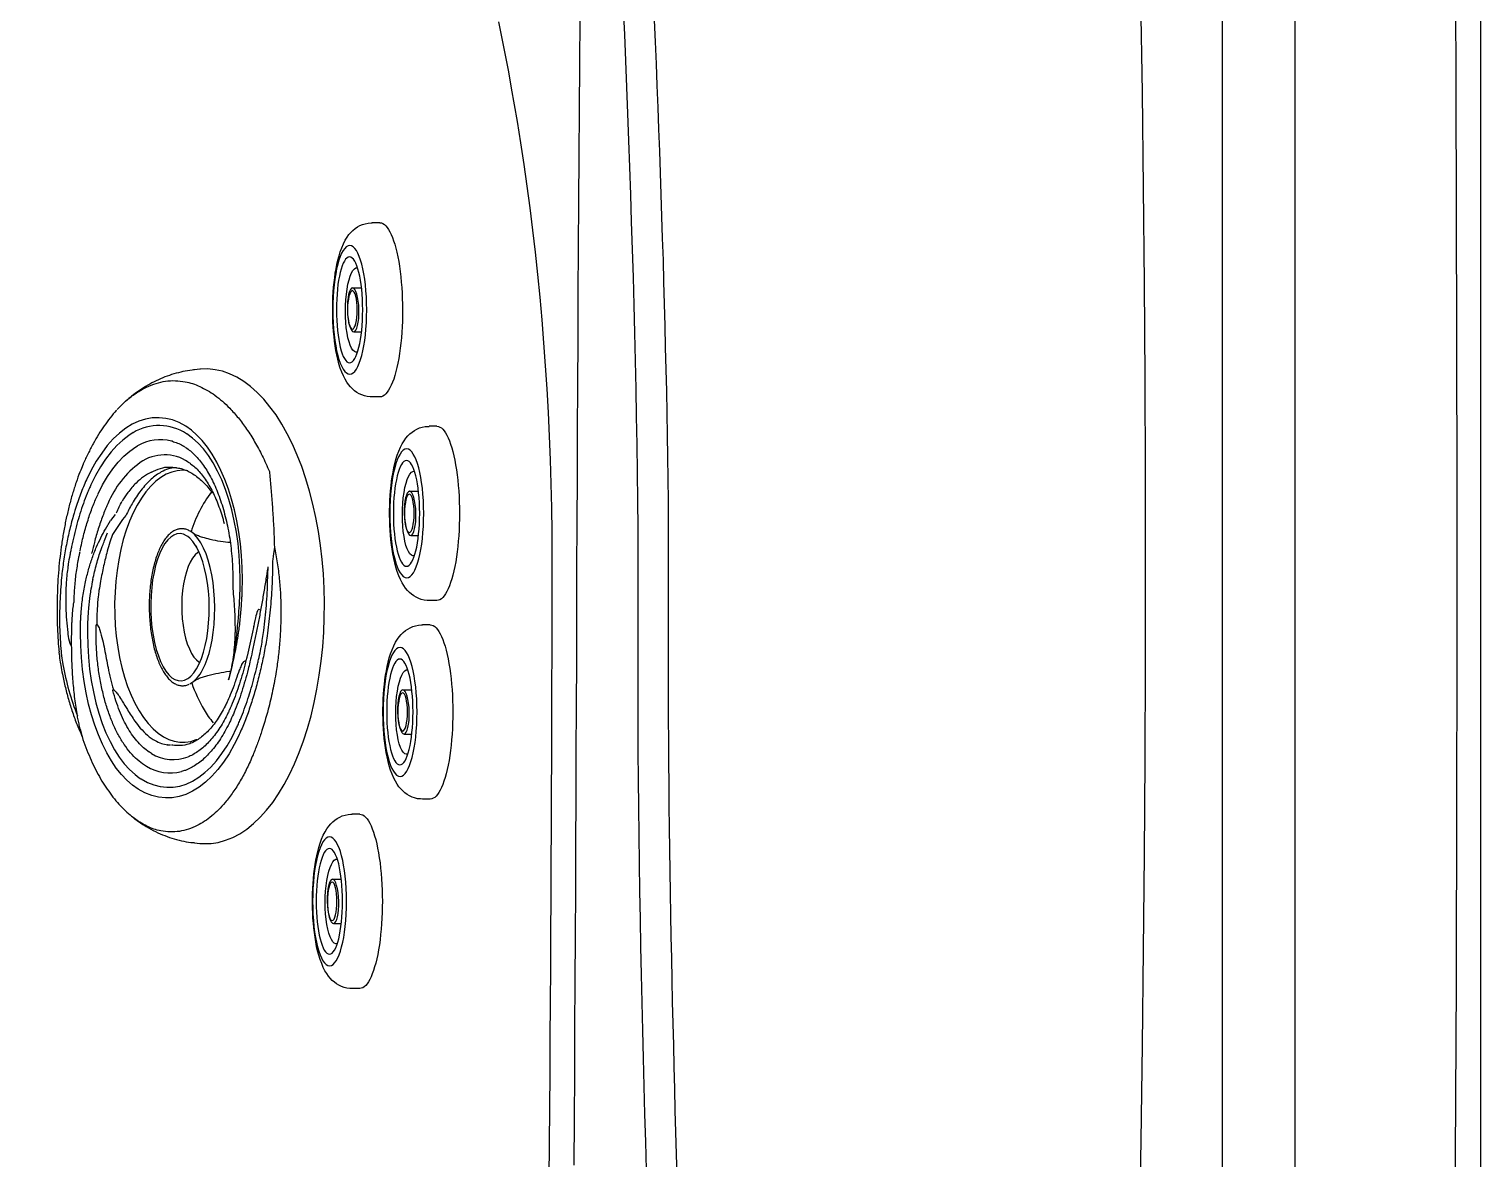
# Model space of a CAD drawing. Extents: x 403 to 503, y 484 to 637.
# Drawn here: x 488.09 to 503.13, y 540.14 to 551.84 of the extents above; entities that cross this region are included whole.
import ezdxf

# ---------------------------------------------------------------- set-up
doc = ezdxf.new("R2010")
doc.units = 0
doc.header["$MEASUREMENT"] = 0
doc.layers.add('1', color=4, linetype='Continuous')
doc.layers.add('DIM', color=3, linetype='Continuous')

# ---------------------------------------------------------------- blocks, each defined once
blk = doc.blocks.new('MINI2009')
at = {"layer": '1'}
for p, q in [((274.302, 432.025), (274.382, 432.025)), ((274.302, 430.221), (274.382, 430.221))]:
    blk.add_line(p, q, dxfattribs=at)
at = {"layer": '1', "color": 3}
for p, q in [((274.587, 431.352), (274.494, 431.352)), ((274.574, 430.894), (274.494, 430.894))]:
    blk.add_line(p, q, dxfattribs=at)
at = {"layer": '1', "flags": 128}
blk.add_lwpolyline([(274.382, 430.221), (274.404, 430.222), (274.435, 430.225), (274.464, 430.232), (274.491, 430.242), (274.518, 430.254), (274.542, 430.269), (274.566, 430.286), (274.587, 430.305), (274.608, 430.326), (274.627, 430.349), (274.645, 430.375), (274.663, 430.405), (274.68, 430.439), (274.697, 430.478), (274.713, 430.521), (274.727, 430.566), (274.739, 430.611), (274.749, 430.657), (274.758, 430.703), (274.766, 430.751), (274.773, 430.799), (274.778, 430.848), (274.783, 430.898), (274.787, 430.949), (274.789, 431), (274.791, 431.051), (274.792, 431.102), (274.792, 431.154), (274.791, 431.205), (274.789, 431.257), (274.786, 431.307), (274.782, 431.357), (274.777, 431.407), (274.771, 431.455), (274.765, 431.503), (274.757, 431.549), (274.748, 431.594), (274.738, 431.638), (274.726, 431.682), (274.713, 431.724), (274.698, 431.766), (274.68, 431.808), (274.662, 431.844), (274.643, 431.875), (274.623, 431.902), (274.603, 431.925), (274.582, 431.946), (274.559, 431.965), (274.535, 431.981), (274.51, 431.995), (274.483, 432.007), (274.455, 432.015), (274.424, 432.022), (274.393, 432.024), (274.382, 432.024)], dxfattribs=at)
at = {"layer": '1'}
blk.add_ellipse((274.302, 431.123), major_axis=(0, 0.902), ratio=0.25882, start_param=6.283179, end_param=9.424778, dxfattribs=at)
at = {"layer": '1', "color": 3}
for centre, major_axis, ratio in [((274.615, 431.123), (0, 0.667), 0.263764), ((274.617, 431.123), (0, 0.548), 0.248557), ((274.58, 431.123), (0.006, 0.229), 0.262485), ((274.588, 431.123), (0, 0.199), 0.249939)]:
    blk.add_ellipse(centre, major_axis=major_axis, ratio=ratio, dxfattribs=at)
blk.add_ellipse((274.543, 431.122), major_axis=(-0.004, 0.438), ratio=0.267267, start_param=3.037362, end_param=6.323274, dxfattribs=at)
blk = doc.blocks.new('JF2')
at = {"layer": '1', "color": 3}
for p, q in [((-0.419, -0.643), (-0.39, -0.647)), ((0.026, -0.718), (0.019, -0.735)), ((0.518, -0.862), (0.523, -0.863)), ((0.548, -0.869), (0.56, -0.894)), ((0.561, -0.828), (0.565, -0.829)), ((-0.201, -1.007), (-0.164, -1.003)), ((-0.165, -0.908), (-0.168, -0.908)), ((-0.159, -0.932), (-0.167, -0.931)), ((-0.159, -0.932), (-0.159, -0.932)), ((0.667, -1.03), (0.747, -1.049)), ((1.073, -1.047), (1.074, -1.048)), ((1.162, -1.027), (1.163, -1.027)), ((0.983, -1.067), (0.985, -1.068)), ((-2.468, -1.348), (-2.463, -1.401)), ((2.435, -1.401), (2.441, -1.348)), ((-1.798, -1.481), (-1.801, -1.486)), ((-0.763, -1.408), (-0.779, -1.428)), ((-1.722, -1.63), (-1.725, -1.639)), ((-1.725, -1.639), (-1.725, -1.639)), ((-1.45, -1.596), (-1.45, -1.593)), ((1.423, -1.65), (1.423, -1.685)), ((1.496, -1.87), (1.495, -1.872)), ((1.509, -1.849), (1.496, -1.87)), ((1.496, -1.87), (1.497, -1.869)), ((1.631, -1.92), (1.63, -1.922)), ((1.643, -1.9), (1.631, -1.92)), ((1.631, -1.921), (1.632, -1.919)), ((1.761, -1.975), (1.771, -1.96)), ((1.771, -1.96), (1.774, -1.955)), ((1.881, -1.985), (1.88, -1.987)), ((2.184, -2.024), (2.174, -2.039)), ((-0.965, -2.224), (-0.901, -2.272)), ((-0.954, -2.113), (-0.911, -2.149)), ((-0.911, -2.149), (-0.757, -2.253)), ((-0.757, -2.253), (-0.678, -2.279)), ((0.857, -2.248), (0.848, -2.243)), ((-0.814, -2.325), (-0.901, -2.272)), ((-0.695, -2.334), (-0.774, -2.305)), ((-0.563, -2.466), (-0.559, -2.468)), ((0.132, -2.509), (0.132, -2.509)), ((0.132, -2.509), (0.14, -2.51)), ((0.137, -2.414), (0.174, -2.414)), ((0.184, -2.421), (0.173, -2.414)), ((1.335, -2.566), (1.254, -2.589)), ((1.254, -2.587), (1.312, -2.572)), ((0.439, -2.808), (0.459, -2.806)), ((0.473, -2.805), (0.459, -2.806))]:
    blk.add_line(p, q, dxfattribs=at)
at = {"layer": '1', "color": 3, "flags": 128}
for points in [[(2.441, -1.348), (2.443, -1.307), (2.441, -1.231), (2.43, -1.156), (2.409, -1.081), (2.38, -1.007), (2.341, -0.933), (2.293, -0.862), (2.236, -0.792), (2.171, -0.723), (2.098, -0.657), (2.016, -0.593), (1.927, -0.532), (1.831, -0.474), (1.727, -0.418), (1.617, -0.367), (1.501, -0.318), (1.379, -0.273), (1.252, -0.232), (1.12, -0.195), (0.983, -0.163), (0.843, -0.134), (0.7, -0.11), (0.554, -0.09), (0.405, -0.075), (0.255, -0.064), (0.105, -0.058), (-0.047, -0.057), (-0.198, -0.06), (-0.349, -0.068), (-0.498, -0.081), (-0.645, -0.098), (-0.79, -0.12), (-0.932, -0.146), (-1.071, -0.176), (-1.205, -0.211), (-1.335, -0.25), (-1.46, -0.292), (-1.58, -0.339), (-1.694, -0.389), (-1.801, -0.442), (-1.901, -0.499)], [(-1.901, -0.499), (-1.995, -0.558), (-2.08, -0.621), (-2.158, -0.686), (-2.228, -0.753), (-2.289, -0.822), (-2.342, -0.893), (-2.386, -0.965), (-2.421, -1.039), (-2.447, -1.114), (-2.463, -1.189), (-2.471, -1.264), (-2.469, -1.34), (-2.468, -1.348)], [(-0.168, -0.908), (-0.292, -0.906), (-0.416, -0.908), (-0.54, -0.916), (-0.661, -0.927), (-0.781, -0.943), (-0.898, -0.964), (-1.012, -0.989), (-1.122, -1.018), (-1.227, -1.051), (-1.327, -1.088), (-1.421, -1.129), (-1.508, -1.172), (-1.589, -1.22), (-1.663, -1.269), (-1.729, -1.322), (-1.787, -1.377), (-1.837, -1.434), (-1.878, -1.492)], [(-0.167, -0.931), (-0.292, -0.929), (-0.417, -0.932), (-0.541, -0.939), (-0.663, -0.952), (-0.783, -0.969), (-0.9, -0.991), (-1.013, -1.017), (-1.121, -1.048), (-1.225, -1.083), (-1.323, -1.121), (-1.414, -1.164), (-1.498, -1.21), (-1.575, -1.259), (-1.644, -1.311), (-1.704, -1.366), (-1.756, -1.423), (-1.798, -1.481)], [(1.774, -1.955), (1.809, -1.89), (1.836, -1.824), (1.853, -1.757), (1.86, -1.69), (1.858, -1.622), (1.847, -1.555), (1.826, -1.488), (1.795, -1.422), (1.756, -1.358), (1.708, -1.295), (1.65, -1.234), (1.585, -1.175), (1.511, -1.118), (1.43, -1.064), (1.341, -1.014), (1.245, -0.966)], [(1.317, -0.941), (1.418, -0.991), (1.512, -1.045), (1.599, -1.101), (1.677, -1.161), (1.746, -1.223), (1.807, -1.288), (1.858, -1.354), (1.9, -1.422), (1.933, -1.492), (1.955, -1.562), (1.968, -1.633), (1.97, -1.704), (1.963, -1.776), (1.945, -1.846), (1.918, -1.916), (1.881, -1.985)], [(0.415, -1.237), (0.338, -1.221), (0.257, -1.209), (0.173, -1.2), (0.087, -1.195), (-0.001, -1.193), (-0.088, -1.195), (-0.174, -1.201), (-0.259, -1.211), (-0.34, -1.224), (-0.417, -1.241), (-0.49, -1.261), (-0.557, -1.283), (-0.617, -1.309), (-0.671, -1.337), (-0.716, -1.367), (-0.753, -1.398), (-0.763, -1.408)], [(0.392, -1.292), (0.318, -1.276), (0.24, -1.264), (0.159, -1.256), (0.076, -1.251), (-0.008, -1.25), (-0.092, -1.252), (-0.175, -1.258), (-0.255, -1.268), (-0.333, -1.281), (-0.407, -1.298), (-0.475, -1.317), (-0.539, -1.34), (-0.595, -1.365), (-0.645, -1.392), (-0.686, -1.421), (-0.72, -1.452), (-0.735, -1.471)], [(-0.577, -1.356), (-0.57, -1.368), (-0.546, -1.396), (-0.513, -1.422), (-0.472, -1.446), (-0.425, -1.468), (-0.37, -1.487), (-0.31, -1.503), (-0.245, -1.516), (-0.176, -1.526), (-0.104, -1.533), (-0.031, -1.535), (0.042, -1.534), (0.115, -1.53), (0.186, -1.521), (0.253, -1.51), (0.317, -1.495), (0.376, -1.477), (0.428, -1.456), (0.474, -1.433), (0.512, -1.408), (0.542, -1.381), (0.563, -1.353), (0.566, -1.348)], [(0.726, -1.46), (0.709, -1.441), (0.675, -1.411), (0.632, -1.382), (0.582, -1.356), (0.525, -1.331), (0.461, -1.31), (0.392, -1.292)], [(-1.879, -1.494), (-1.916, -1.562), (-1.943, -1.631), (-1.96, -1.7), (-1.967, -1.77), (-1.965, -1.841), (-1.952, -1.91), (-1.93, -1.98), (-1.898, -2.048), (-1.857, -2.115), (-1.806, -2.181), (-1.747, -2.244), (-1.678, -2.306), (-1.601, -2.364), (-1.516, -2.42), (-1.423, -2.473), (-1.324, -2.522)], [(-1.418, -1.473), (-1.422, -1.524), (-1.418, -1.581), (-1.404, -1.638), (-1.381, -1.695), (-1.349, -1.75), (-1.308, -1.804), (-1.258, -1.855), (-1.2, -1.905), (-1.135, -1.952), (-1.061, -1.996), (-0.981, -2.038), (-0.894, -2.075), (-0.802, -2.109), (-0.704, -2.14), (-0.602, -2.166), (-0.495, -2.187), (-0.386, -2.205), (-0.274, -2.218), (-0.16, -2.226), (-0.045, -2.23), (0.07, -2.229), (0.184, -2.223), (0.297, -2.213), (0.408, -2.198), (0.516, -2.178), (0.621, -2.154), (0.721, -2.126), (0.817, -2.095), (0.907, -2.059), (0.99, -2.02), (1.068, -1.977)], [(-0.735, -1.471), (-0.744, -1.484), (-0.76, -1.517), (-0.767, -1.55), (-0.764, -1.584), (-0.752, -1.617), (-0.731, -1.649), (-0.701, -1.68), (-0.663, -1.709), (-0.616, -1.737), (-0.563, -1.762), (-0.502, -1.785), (-0.436, -1.805), (-0.364, -1.822), (-0.288, -1.836), (-0.208, -1.846), (-0.126, -1.853), (-0.042, -1.856), (0.042, -1.855), (0.125, -1.851), (0.207, -1.843), (0.286, -1.831), (0.362, -1.816), (0.433, -1.798), (0.499, -1.777), (0.559, -1.754), (0.613, -1.727), (0.658, -1.699), (0.696, -1.669), (0.725, -1.638), (0.745, -1.605), (0.756, -1.572), (0.758, -1.538), (0.751, -1.505), (0.734, -1.473), (0.726, -1.46)], [(1.068, -1.977), (1.138, -1.931), (1.2, -1.883), (1.254, -1.832), (1.3, -1.78), (1.337, -1.725), (1.365, -1.67), (1.384, -1.613), (1.394, -1.556), (1.394, -1.498), (1.385, -1.441), (1.366, -1.384), (1.364, -1.379)], [(-1.812, -2.038), (-1.783, -2.083), (-1.735, -2.146), (-1.678, -2.207), (-1.612, -2.266), (-1.538, -2.323), (-1.457, -2.377), (-1.368, -2.428), (-1.272, -2.475)], [(-1.178, -2.402), (-1.272, -2.354), (-1.358, -2.304), (-1.436, -2.25), (-1.506, -2.194), (-1.568, -2.135), (-1.62, -2.074), (-1.664, -2.012), (-1.675, -1.992)], [(1.88, -1.987), (1.838, -2.046), (1.787, -2.104), (1.728, -2.16), (1.661, -2.214), (1.586, -2.264), (1.503, -2.312), (1.414, -2.357), (1.318, -2.398), (1.217, -2.436), (1.11, -2.47), (0.998, -2.499), (0.882, -2.525), (0.763, -2.546), (0.641, -2.562), (0.517, -2.574), (0.391, -2.581), (0.265, -2.584), (0.139, -2.582)], [(0.14, -2.51), (0.265, -2.512), (0.389, -2.509), (0.513, -2.502), (0.636, -2.489), (0.756, -2.472), (0.872, -2.45), (0.986, -2.424), (1.094, -2.393), (1.198, -2.359), (1.295, -2.32), (1.387, -2.277), (1.471, -2.231), (1.548, -2.182), (1.616, -2.13), (1.677, -2.075), (1.728, -2.018), (1.761, -1.975)], [(-1.324, -2.522), (-1.323, -2.523), (-1.323, -2.523)]]:
    blk.add_lwpolyline(points, dxfattribs=at)
at = {"layer": '1', "color": 3}
for centre, radius, start, end in [((-0.208, -0.949), 0.058, 268.4827, 276.4766), ((-0.405, -0.193), 1.302, 232.5052, 253.0521), ((0.211, -2.172), 0.957, 63.1399, 77.6819), ((0.504, -1.619), 0.331, 30.3174, 65.1698), ((0.294, 0.001), 1.512, 288.6989, 300.3299), ((0.574, -0.484), 0.952, 300.506, 310.4245), ((-1.37, -1.771), 0.516, 146.5392, 211.1621), ((-1.145, -1.713), 0.437, 145.7303, 215.3577), ((1.138, -1.622), 0.435, 328.5314, 20.7263), ((-1.269, -1.755), 0.47, 165.8265, 210.3343), ((-1.505, -1.578), 0.0574, 345.2472, 353.8363), ((-1.506, -1.582), 0.0575, 345.8674, 354.4693), ((1.239, -1.654), 0.473, 328.633, 14.21), ((1.443, -1.676), 0.022, 190.5877, 204.1993), ((-0.675, -1.352), 1.03, 216.6584, 247.06), ((-0.567, -2.478), 0.0126, 73.6577, 87.5919), ((0.405, -2.696), 0.0238, 119.9717, 124.4224), ((1.268, -2.589), 0.0142, 171.8222, 180.1553)]:
    blk.add_arc(centre, radius, start, end, dxfattribs=at)
for points, knots in [([(-1.411, -0.627), (-1.359, -0.622), (-1.254, -0.613), (-1.088, -0.599), (-0.915, -0.587), (-0.76, -0.579), (-0.663, -0.576), (-0.627, -0.575)], [0, 0, 0, 0, 0.2144914, 0.4289951, 0.6481945, 0.8673923, 1, 1, 1, 1]), ([(-0.627, -0.575), (-0.573, -0.564), (-0.466, -0.543), (-0.302, -0.524), (-0.14, -0.511), (0.022, -0.506), (0.185, -0.509), (0.347, -0.519), (0.505, -0.534), (0.677, -0.558), (0.861, -0.592), (1.077, -0.644), (1.263, -0.699), (1.396, -0.747), (1.449, -0.767), (1.465, -0.773)], [0, 0, 0, 0, 0.07538, 0.15131, 0.22333, 0.295352, 0.369105, 0.442863, 0.514729, 0.586968, 0.682119, 0.778071, 0.907999, 0.972873, 1, 1, 1, 1]), ([(-0.627, -0.575), (-0.596, -0.579), (-0.549, -0.585), (-0.502, -0.591), (-0.486, -0.594)], [0, 0, 0, 0, 0.6641142, 1, 1, 1, 1]), ([(-0.486, -0.594), (-0.468, -0.594), (-0.37, -0.594), (-0.189, -0.601), (0.054, -0.62), (0.273, -0.647), (0.467, -0.68), (0.636, -0.716), (0.799, -0.757), (0.957, -0.803), (1.107, -0.854), (1.226, -0.9), (1.293, -0.93), (1.315, -0.94)], [0, 0, 0, 0, 0.026705, 0.151394, 0.276414, 0.401114, 0.493454, 0.585793, 0.678039, 0.770288, 0.862263, 0.954108, 1, 1, 1, 1]), ([(-2.29, -1.347), (-2.277, -1.321), (-2.251, -1.268), (-2.2, -1.19), (-2.138, -1.114), (-2.061, -1.032), (-1.966, -0.948), (-1.85, -0.861), (-1.719, -0.779), (-1.574, -0.699), (-1.466, -0.651), (-1.411, -0.627)], [0, 0, 0, 0, 0.095675, 0.191349, 0.288732, 0.386114, 0.505945, 0.625775, 0.749068, 0.87236, 1, 1, 1, 1]), ([(-0.285, -0.645), (-0.291, -0.645), (-0.327, -0.643), (-0.371, -0.641), (-0.409, -0.641), (-0.418, -0.641), (-0.42, -0.642), (-0.42, -0.642), (-0.42, -0.642), (-0.42, -0.642), (-0.419, -0.643), (-0.419, -0.643), (-0.419, -0.643)], [0, 0, 0, 0, 0.108692, 0.739507, 0.886435, 0.930204, 0.953135, 0.967768, 0.969534, 0.985431, 0.985934, 1, 1, 1, 1]), ([(-0.39, -0.647), (-0.376, -0.65), (-0.317, -0.659), (-0.213, -0.676), (-0.076, -0.699), (0.06, -0.724), (0.194, -0.75), (0.326, -0.777), (0.448, -0.803), (0.526, -0.82), (0.561, -0.828)], [0, 0, 0, 0, 0.043161, 0.181129, 0.321653, 0.463935, 0.604255, 0.743141, 0.883109, 1, 1, 1, 1]), ([(0.604, -0.754), (0.598, -0.753), (0.576, -0.747), (0.546, -0.741), (0.493, -0.729), (0.446, -0.719), (0.354, -0.702), (0.249, -0.686), (0.108, -0.669), (-0.023, -0.657), (-0.154, -0.649), (-0.242, -0.646), (-0.285, -0.645)], [0, 0, 0, 0, 0.024457, 0.078874, 0.10608, 0.214952, 0.242638, 0.424403, 0.56814, 0.711859, 0.855916, 1, 1, 1, 1]), ([(0.019, -0.735), (0.018, -0.736), (0.018, -0.737), (0.018, -0.738), (0.019, -0.74), (0.024, -0.745), (0.03, -0.747), (0.034, -0.749)], [0, 0, 0, 0, 0.084324, 0.103055, 0.209091, 0.414326, 1, 1, 1, 1]), ([(0.034, -0.749), (0.034, -0.749), (0.055, -0.76), (0.12, -0.774), (0.182, -0.787), (0.22, -0.796)], [0, 0, 0, 0, 0.0050144, 0.3854851, 1, 1, 1, 1]), ([(0.192, -0.79), (0.212, -0.794), (0.275, -0.807), (0.379, -0.83), (0.467, -0.85), (0.512, -0.86), (0.518, -0.862)], [0, 0, 0, 0, 0.184335, 0.565629, 0.94738, 1, 1, 1, 1]), ([(0.523, -0.863), (0.527, -0.864), (0.571, -0.874), (0.651, -0.895), (0.762, -0.928), (0.869, -0.964), (0.97, -1.002), (1.037, -1.031), (1.07, -1.046), (1.073, -1.047)], [0, 0, 0, 0, 0.021066, 0.214811, 0.40882, 0.600405, 0.794288, 0.98621, 1, 1, 1, 1]), ([(0.56, -0.894), (0.562, -0.896), (0.57, -0.905), (0.584, -0.912), (0.596, -0.917), (0.6, -0.918)], [0, 0, 0, 0, 0.1959692, 0.780793, 1, 1, 1, 1]), ([(0.565, -0.83), (0.589, -0.835), (0.654, -0.85), (0.755, -0.878), (0.869, -0.912), (0.978, -0.95), (1.076, -0.988), (1.135, -1.015), (1.161, -1.027)], [0, 0, 0, 0, 0.109345, 0.295394, 0.479913, 0.664307, 0.849472, 1, 1, 1, 1]), ([(1.245, -0.966), (1.231, -0.96), (1.201, -0.946), (1.137, -0.92), (1.052, -0.886), (0.946, -0.849), (0.799, -0.803), (0.682, -0.774), (0.604, -0.754)], [0, 0, 0, 0, 0.073128, 0.157359, 0.32587, 0.494386, 0.662903, 1, 1, 1, 1]), ([(1.465, -0.773), (1.485, -0.781), (1.554, -0.808), (1.665, -0.858), (1.796, -0.928), (1.914, -1.003), (2.013, -1.079), (2.094, -1.152), (2.159, -1.224), (2.214, -1.298), (2.261, -1.379), (2.297, -1.466), (2.319, -1.56), (2.325, -1.655), (2.315, -1.744), (2.294, -1.824), (2.273, -1.872), (2.263, -1.896)], [0, 0, 0, 0, 0.029368, 0.103769, 0.178171, 0.254734, 0.331297, 0.393312, 0.455326, 0.518573, 0.58182, 0.65628, 0.730739, 0.807362, 0.883985, 0.941871, 1, 1, 1, 1]), ([(-1.663, -1.501), (-1.659, -1.494), (-1.644, -1.471), (-1.613, -1.433), (-1.568, -1.386), (-1.515, -1.341), (-1.456, -1.297), (-1.389, -1.256), (-1.317, -1.217), (-1.238, -1.181), (-1.154, -1.147), (-1.064, -1.117), (-0.97, -1.09), (-0.872, -1.066), (-0.771, -1.046), (-0.667, -1.03), (-0.56, -1.018), (-0.452, -1.01), (-0.345, -1.006), (-0.264, -1.006), (-0.219, -1.007), (-0.209, -1.007)], [0, 0, 0, 0, 0.023507, 0.080765, 0.137617, 0.194163, 0.250572, 0.306951, 0.363346, 0.419795, 0.476317, 0.532915, 0.589587, 0.646325, 0.703121, 0.759964, 0.816846, 0.873757, 0.930686, 0.98464, 1, 1, 1, 1]), ([(-0.673, -1.032), (-0.677, -1.065), (-0.684, -1.136), (-0.703, -1.232), (-0.72, -1.293), (-0.727, -1.319)], [0, 0, 0, 0, 0.34189, 0.718869, 1, 1, 1, 1]), ([(0.747, -1.049), (0.691, -1.034), (0.601, -1.01), (0.465, -0.981), (0.349, -0.959), (0.221, -0.94), (0.082, -0.924), (-0.031, -0.915), (-0.108, -0.911), (-0.14, -0.909), (-0.159, -0.908), (-0.165, -0.908), (-0.165, -0.908)], [0, 0, 0, 0, 0.218931, 0.346784, 0.475182, 0.603585, 0.754612, 0.905676, 0.943401, 0.981124, 0.999998, 1, 1, 1, 1]), ([(-0.165, -1.003), (-0.132, -1), (-0.063, -0.993), (0.042, -0.987), (0.15, -0.983), (0.222, -0.983), (0.257, -0.983)], [0, 0, 0, 0, 0.232391, 0.488548, 0.745614, 1, 1, 1, 1]), ([(0.266, -0.965), (0.232, -0.961), (0.177, -0.954), (0.078, -0.945), (-0.007, -0.939), (-0.094, -0.934), (-0.137, -0.933), (-0.159, -0.932)], [0, 0, 0, 0, 0.247463, 0.397924, 0.698981, 0.849433, 1, 1, 1, 1]), ([(0.257, -0.984), (0.282, -0.984), (0.342, -0.985), (0.436, -0.993), (0.539, -1.006), (0.612, -1.018), (0.651, -1.027), (0.657, -1.028)], [0, 0, 0, 0, 0.178787, 0.435118, 0.692172, 0.948957, 1, 1, 1, 1]), ([(0.266, -0.965), (0.319, -0.971), (0.425, -0.983), (0.54, -1.003), (0.62, -1.019), (0.65, -1.026), (0.667, -1.03)], [0, 0, 0, 0, 0.377217, 0.758537, 0.859037, 1, 1, 1, 1]), ([(0.6, -0.918), (0.616, -0.925), (0.664, -0.946), (0.713, -0.962), (0.746, -0.973)], [0, 0, 0, 0, 0.332752, 1, 1, 1, 1]), ([(0.716, -1.308), (0.711, -1.294), (0.695, -1.244), (0.676, -1.155), (0.662, -1.075), (0.658, -1.033), (0.658, -1.028)], [0, 0, 0, 0, 0.15951, 0.557574, 0.956273, 1, 1, 1, 1]), ([(0.745, -0.973), (0.765, -0.98), (0.819, -0.998), (0.899, -1.03), (0.956, -1.056), (0.983, -1.068)], [0, 0, 0, 0, 0.2333708, 0.6402338, 1, 1, 1, 1]), ([(1.074, -1.048), (1.086, -1.053), (1.125, -1.072), (1.188, -1.106), (1.259, -1.15), (1.324, -1.196), (1.381, -1.244), (1.431, -1.293), (1.474, -1.343), (1.509, -1.395), (1.531, -1.436), (1.542, -1.461), (1.545, -1.468)], [0, 0, 0, 0, 0.044142, 0.1471276, 0.2499984, 0.3527635, 0.4554778, 0.5582081, 0.6610915, 0.7643507, 0.8683033, 0.909765, 0.909765, 0.909765, 0.909765]), ([(1.163, -1.027), (1.175, -1.033), (1.216, -1.053), (1.282, -1.088), (1.358, -1.133), (1.426, -1.181), (1.488, -1.23), (1.543, -1.282), (1.59, -1.334), (1.629, -1.388), (1.661, -1.442), (1.684, -1.492), (1.693, -1.523), (1.696, -1.537)], [0, 0, 0, 0, 0.0417784, 0.1400876, 0.2382999, 0.3364196, 0.4344873, 0.5325566, 0.6307236, 0.7291516, 0.8280757, 0.9277992, 1, 1, 1, 1]), ([(1.315, -0.94), (1.315, -0.94), (1.316, -0.94), (1.316, -0.941), (1.316, -0.941)], [0, 0, 0, 0, 0.136414, 1, 1, 1, 1]), ([(1.316, -0.941), (1.316, -0.941), (1.316, -0.941), (1.317, -0.941), (1.317, -0.941)], [0, 0, 0, 0, 0.109075, 1, 1, 1, 1]), ([(-1.506, -1.467), (-1.501, -1.459), (-1.486, -1.436), (-1.455, -1.398), (-1.41, -1.354), (-1.359, -1.312), (-1.3, -1.272), (-1.235, -1.233), (-1.164, -1.197), (-1.086, -1.164), (-1.004, -1.134), (-0.931, -1.111), (-0.886, -1.099), (-0.871, -1.095)], [0, 0, 0, 0, 0.051974, 0.152988, 0.253246, 0.352966, 0.452479, 0.551964, 0.651517, 0.751201, 0.85104, 0.951033, 1, 1, 1, 1]), ([(0.978, -1.065), (0.992, -1.072), (1.032, -1.091), (1.094, -1.125), (1.161, -1.167), (1.221, -1.211), (1.274, -1.257), (1.319, -1.305), (1.358, -1.353), (1.388, -1.402), (1.408, -1.445), (1.416, -1.471), (1.418, -1.48)], [0, 0, 0, 0, 0.057794, 0.16743, 0.276926, 0.386302, 0.495632, 0.605007, 0.71463, 0.824819, 0.93602, 1, 1, 1, 1]), ([(-2.206, -2.028), (-2.218, -2.012), (-2.248, -1.97), (-2.288, -1.894), (-2.325, -1.801), (-2.347, -1.702), (-2.353, -1.601), (-2.342, -1.507), (-2.321, -1.422), (-2.301, -1.372), (-2.29, -1.347)], [0, 0, 0, 0, 0.073548, 0.19526, 0.338549, 0.481837, 0.629289, 0.776742, 0.888137, 1, 1, 1, 1]), ([(-1.407, -1.459), (-1.405, -1.454), (-1.394, -1.432), (-1.368, -1.393), (-1.33, -1.344), (-1.299, -1.313), (-1.284, -1.298)], [0, 0, 0, 0, 0.09711, 0.408763, 0.717679, 1, 1, 1, 1]), ([(-1.284, -1.298), (-1.268, -1.283), (-1.238, -1.254), (-1.201, -1.229), (-1.185, -1.218)], [0, 0, 0, 0, 0.543533, 1, 1, 1, 1]), ([(-0.727, -1.318), (-0.729, -1.326), (-0.736, -1.35), (-0.75, -1.382), (-0.766, -1.411), (-0.775, -1.422), (-0.778, -1.426)], [0, 0, 0, 0, 0.163693, 0.502973, 0.819141, 1, 1, 1, 1]), ([(0.769, -1.416), (0.765, -1.412), (0.757, -1.401), (0.74, -1.373), (0.725, -1.341), (0.718, -1.317), (0.716, -1.309)], [0, 0, 0, 0, 0.182096, 0.493337, 0.82393, 1, 1, 1, 1]), ([(-2.462, -1.401), (-2.461, -1.409), (-2.458, -1.45), (-2.445, -1.522), (-2.421, -1.617), (-2.39, -1.71), (-2.351, -1.8), (-2.304, -1.888), (-2.25, -1.974), (-2.196, -2.049), (-2.157, -2.093), (-2.141, -2.111)], [0, 0, 0, 0, 0.031754, 0.153806, 0.276015, 0.398877, 0.522905, 0.648627, 0.776586, 0.907316, 1, 1, 1, 1]), ([(-1.722, -1.631), (-1.719, -1.623), (-1.712, -1.596), (-1.694, -1.553), (-1.673, -1.518), (-1.664, -1.502)], [0, 0, 0, 0, 0.1891368, 0.6248897, 1, 1, 1, 1]), ([(-1.448, -1.585), (-1.448, -1.584), (-1.446, -1.565), (-1.437, -1.529), (-1.423, -1.488), (-1.41, -1.465), (-1.407, -1.459)], [0, 0, 0, 0, 0.029107, 0.449937, 0.867327, 1, 1, 1, 1]), ([(-0.76, -1.407), (-0.765, -1.411), (-0.78, -1.427), (-0.798, -1.456), (-0.813, -1.492), (-0.818, -1.529), (-0.815, -1.566), (-0.804, -1.601), (-0.785, -1.635), (-0.758, -1.667), (-0.723, -1.698), (-0.68, -1.728), (-0.631, -1.755), (-0.575, -1.78), (-0.513, -1.802), (-0.446, -1.821), (-0.375, -1.838), (-0.3, -1.851), (-0.222, -1.861), (-0.143, -1.868), (-0.061, -1.872), (0.02, -1.872), (0.102, -1.869), (0.182, -1.862), (0.261, -1.852), (0.337, -1.839), (0.409, -1.824), (0.478, -1.805), (0.541, -1.783), (0.6, -1.759), (0.652, -1.732), (0.698, -1.702), (0.737, -1.671), (0.768, -1.637), (0.791, -1.601), (0.805, -1.564), (0.81, -1.527), (0.806, -1.491), (0.797, -1.468), (0.793, -1.457)], [0, 0, 0, 0, 0.011642, 0.039702, 0.06703, 0.093364, 0.118974, 0.144446, 0.170328, 0.197054, 0.224606, 0.252655, 0.280869, 0.309028, 0.337092, 0.365064, 0.392958, 0.420792, 0.448581, 0.476339, 0.504077, 0.531805, 0.559532, 0.587264, 0.615011, 0.642781, 0.670588, 0.698444, 0.726367, 0.754375, 0.78249, 0.810727, 0.839077, 0.867423, 0.895443, 0.922699, 0.948961, 0.974541, 1, 1, 1, 1]), ([(-0.645, -1.393), (-0.645, -1.393), (-0.646, -1.394), (-0.641, -1.39), (-0.634, -1.385), (-0.627, -1.381), (-0.626, -1.381)], [0, 0, 0, 0, 0.12571, 0.527683, 0.936508, 1, 1, 1, 1]), ([(0.614, -1.372), (0.618, -1.374), (0.628, -1.38), (0.634, -1.384), (0.634, -1.384), (0.634, -1.384)], [0, 0, 0, 0, 0.292551, 0.727444, 1, 1, 1, 1]), ([(1.416, -1.481), (1.426, -1.512), (1.432, -1.565), (1.426, -1.62), (1.424, -1.642)], [0.252267, 0.252267, 0.252267, 0.252267, 0.7008892, 1, 1, 1, 1]), ([(2.173, -2.039), (2.179, -2.032), (2.208, -1.996), (2.253, -1.927), (2.308, -1.832), (2.352, -1.736), (2.388, -1.638), (2.414, -1.539), (2.429, -1.46), (2.433, -1.414), (2.434, -1.401)], [0, 0, 0, 0, 0.039106, 0.19987, 0.355977, 0.507891, 0.656188, 0.801472, 0.944337, 1, 1, 1, 1]), ([(-1.404, -1.849), (-1.418, -1.818), (-1.447, -1.756), (-1.46, -1.669), (-1.453, -1.618), (-1.45, -1.596)], [0, 0, 0, 0, 0.3641288, 0.73454, 1, 1, 1, 1]), ([(-1.449, -1.588), (-1.449, -1.59), (-1.449, -1.594), (-1.448, -1.622), (-1.439, -1.673), (-1.411, -1.739), (-1.373, -1.8), (-1.33, -1.853), (-1.277, -1.906), (-1.197, -1.973), (-1.092, -2.044), (-0.995, -2.093), (-0.954, -2.113)], [0, 0, 0, 0, 0.0269747, 0.0545812, 0.183364, 0.3141784, 0.4070367, 0.4998952, 0.5954517, 0.691008, 0.8665419, 1, 1, 1, 1]), ([(1.376, -1.811), (1.387, -1.789), (1.408, -1.746), (1.417, -1.702), (1.421, -1.68)], [0, 0, 0, 0, 0.497728, 1, 1, 1, 1]), ([(-1.404, -1.849), (-1.389, -1.876), (-1.359, -1.932), (-1.288, -2.014), (-1.203, -2.089), (-1.133, -2.133), (-1.103, -2.152)], [0, 0, 0, 0, 0.242533, 0.488146, 0.780948, 1, 1, 1, 1]), ([(1.63, -1.922), (1.612, -1.947), (1.577, -1.996), (1.505, -2.066), (1.418, -2.132), (1.317, -2.193), (1.204, -2.248), (1.079, -2.296), (0.944, -2.337), (0.802, -2.371), (0.652, -2.397), (0.498, -2.414), (0.341, -2.423), (0.236, -2.422), (0.184, -2.421)], [0, 0, 0, 0, 0.083333, 0.166667, 0.25, 0.333333, 0.416667, 0.5, 0.583333, 0.666667, 0.75, 0.833333, 0.916667, 1, 1, 1, 1]), ([(1.495, -1.872), (1.481, -1.892), (1.453, -1.931), (1.396, -1.988), (1.329, -2.042), (1.252, -2.092), (1.165, -2.138), (1.07, -2.18), (0.967, -2.217), (0.894, -2.237), (0.857, -2.248)], [0, 0, 0, 0, 0.125, 0.2500001, 0.375, 0.5, 0.625, 0.75, 0.875, 1, 1, 1, 1]), ([(1.247, -1.964), (1.273, -1.94), (1.326, -1.891), (1.36, -1.838), (1.376, -1.811)], [0, 0, 0, 0, 0.49625, 1, 1, 1, 1]), ([(2.263, -1.896), (2.25, -1.921), (2.228, -1.964), (2.197, -2.006), (2.184, -2.024)], [0, 0, 0, 0, 0.575565, 1, 1, 1, 1]), ([(-2.05, -2.204), (-2.074, -2.181), (-2.123, -2.134), (-2.174, -2.075), (-2.199, -2.039), (-2.206, -2.028)], [0, 0, 0, 0, 0.39752, 0.826765, 1, 1, 1, 1]), ([(0.849, -2.242), (0.849, -2.242), (0.851, -2.237), (0.86, -2.227), (0.881, -2.208), (0.918, -2.182), (0.98, -2.144), (1.072, -2.089), (1.167, -2.027), (1.223, -1.983), (1.247, -1.964)], [0, 0, 0, 0, 0.00027, 0.025282, 0.067353, 0.14109, 0.266757, 0.470507, 0.778093, 1, 1, 1, 1]), ([(1.312, -2.574), (1.32, -2.572), (1.367, -2.558), (1.448, -2.528), (1.555, -2.485), (1.656, -2.438), (1.751, -2.388), (1.84, -2.335), (1.923, -2.277), (2, -2.217), (2.07, -2.153), (2.132, -2.088), (2.166, -2.043), (2.183, -2.022)], [0, 0, 0, 0, 0.0196, 0.118114, 0.21634, 0.313697, 0.411167, 0.509298, 0.60806, 0.707367, 0.807068, 0.906923, 1, 1, 1, 1]), ([(-2.045, -2.209), (-2.044, -2.21), (-2.02, -2.233), (-1.966, -2.277), (-1.884, -2.338), (-1.795, -2.397), (-1.698, -2.453), (-1.596, -2.505), (-1.522, -2.54), (-1.481, -2.557), (-1.477, -2.558)], [0, 0, 0, 0, 0.008728, 0.169311, 0.331298, 0.494262, 0.65782, 0.821634, 0.985323, 1, 1, 1, 1]), ([(-0.981, -2.212), (-0.981, -2.212), (-1.023, -2.193), (-1.063, -2.173), (-1.103, -2.152)], [0, 0, 0, 0, 0.000546, 1, 1, 1, 1]), ([(0.621, -2.298), (0.66, -2.291), (0.739, -2.275), (0.812, -2.253), (0.849, -2.243)], [0, 0, 0, 0, 0.497852, 1, 1, 1, 1]), ([(-0.587, -2.588), (-0.615, -2.582), (-0.694, -2.566), (-0.819, -2.533), (-0.937, -2.497), (-1.015, -2.469), (-1.089, -2.441), (-1.138, -2.419), (-1.176, -2.402)], [0, 0, 0, 0, 0.129943, 0.367079, 0.605678, 0.722738, 0.781259, 1, 1, 1, 1]), ([(-1.077, -2.3), (-1.077, -2.3), (-1.076, -2.3), (-1.075, -2.3), (-1.075, -2.301)], [0, 0, 0, 0, 0.027969, 1, 1, 1, 1]), ([(-1.075, -2.301), (-1.065, -2.305), (-1.045, -2.314), (-1.003, -2.332), (-0.95, -2.353), (-0.885, -2.377), (-0.794, -2.407), (-0.689, -2.438), (-0.603, -2.457), (-0.566, -2.466)], [0, 0, 0, 0, 0.0661207, 0.1328483, 0.2663211, 0.3997978, 0.5332706, 0.8003891, 1, 1, 1, 1]), ([(0.135, -2.582), (0.129, -2.581), (0.109, -2.58), (0.077, -2.579), (-0.001, -2.573), (-0.117, -2.56), (-0.261, -2.534), (-0.393, -2.501), (-0.514, -2.463), (-0.658, -2.408), (-0.753, -2.357), (-0.814, -2.325)], [0, 0, 0, 0, 0.018777, 0.056357, 0.093903, 0.244333, 0.394797, 0.523143, 0.651488, 0.779594, 1, 1, 1, 1]), ([(-0.293, -2.456), (-0.346, -2.444), (-0.453, -2.419), (-0.567, -2.383), (-0.647, -2.353), (-0.677, -2.341), (-0.695, -2.334)], [0, 0, 0, 0, 0.3772173, 0.7585371, 0.8590371, 1, 1, 1, 1]), ([(-0.678, -2.279), (-0.647, -2.288), (-0.567, -2.312), (-0.433, -2.345), (-0.327, -2.366), (-0.274, -2.376)], [0, 0, 0, 0, 0.2439379, 0.6195788, 1, 1, 1, 1]), ([(-0.274, -2.376), (-0.242, -2.381), (-0.189, -2.391), (-0.094, -2.403), (-0.01, -2.41), (0.074, -2.414), (0.116, -2.414), (0.137, -2.414)], [0, 0, 0, 0, 0.237006, 0.389566, 0.694903, 0.847453, 1, 1, 1, 1]), ([(0.174, -2.414), (0.174, -2.414), (0.177, -2.409), (0.196, -2.395), (0.25, -2.376), (0.333, -2.355), (0.464, -2.328), (0.558, -2.31), (0.621, -2.298)], [0, 0, 0, 0, 0.000347, 0.036388, 0.144273, 0.358247, 0.57279, 1, 1, 1, 1]), ([(-1.323, -2.523), (-1.274, -2.544), (-1.176, -2.585), (-1.055, -2.627), (-0.933, -2.664), (-0.812, -2.696), (-0.65, -2.731), (-0.483, -2.76), (-0.286, -2.784), (-0.059, -2.799), (0.198, -2.803), (0.369, -2.791), (0.455, -2.785)], [0, 0, 0, 0, 0.100111, 0.200167, 0.230413, 0.322791, 0.415168, 0.507528, 0.599888, 0.733131, 0.86678, 1, 1, 1, 1]), ([(-1.272, -2.475), (-1.258, -2.481), (-1.228, -2.495), (-1.165, -2.521), (-1.08, -2.554), (-0.973, -2.589), (-0.827, -2.633), (-0.71, -2.658), (-0.632, -2.676)], [0, 0, 0, 0, 0.073128, 0.157359, 0.32587, 0.494386, 0.662903, 1, 1, 1, 1]), ([(-0.293, -2.456), (-0.259, -2.463), (-0.204, -2.474), (-0.106, -2.489), (-0.02, -2.499), (0.067, -2.506), (0.11, -2.508), (0.132, -2.509)], [0, 0, 0, 0, 0.247463, 0.397924, 0.698981, 0.849434, 1, 1, 1, 1]), ([(-1.477, -2.559), (-1.453, -2.569), (-1.394, -2.594), (-1.294, -2.63), (-1.178, -2.667), (-1.055, -2.701), (-0.927, -2.731), (-0.796, -2.757), (-0.663, -2.779), (-0.529, -2.796), (-0.394, -2.81), (-0.259, -2.819), (-0.124, -2.825), (0.01, -2.826), (0.144, -2.825), (0.275, -2.82), (0.374, -2.814), (0.427, -2.809), (0.439, -2.808)], [0, 0, 0, 0, 0.0455252, 0.1108648, 0.1781391, 0.2469525, 0.3163858, 0.3854021, 0.4539026, 0.5218171, 0.5889858, 0.6558129, 0.7221689, 0.7880485, 0.8534673, 0.9184633, 0.982861, 1, 1, 1, 1]), ([(-0.632, -2.676), (-0.625, -2.677), (-0.603, -2.682), (-0.574, -2.688), (-0.52, -2.699), (-0.473, -2.707), (-0.381, -2.72), (-0.277, -2.731), (-0.136, -2.737), (-0.005, -2.737), (0.127, -2.73), (0.214, -2.72), (0.258, -2.715)], [0, 0, 0, 0, 0.024457, 0.078874, 0.106079, 0.214952, 0.242638, 0.424403, 0.56814, 0.711859, 0.855916, 1, 1, 1, 1]), ([(-0.578, -2.591), (-0.578, -2.591), (-0.566, -2.593), (-0.547, -2.597), (-0.517, -2.604), (-0.473, -2.612), (-0.411, -2.623), (-0.335, -2.634), (-0.233, -2.645), (-0.139, -2.651), (-0.07, -2.653), (-0.054, -2.653)], [0, 0, 0, 0, 0.000715, 0.073393, 0.1097219, 0.1824198, 0.3277255, 0.4730653, 0.6184802, 0.909309, 1, 1, 1, 1]), ([(0.163, -2.672), (0.161, -2.672), (0.157, -2.672), (0.149, -2.671), (0.138, -2.671), (0.117, -2.67), (0.076, -2.667), (0.017, -2.662), (-0.03, -2.656), (-0.054, -2.653)], [0, 0, 0, 0, 0.0207362, 0.0615146, 0.1022965, 0.1838688, 0.3470282, 0.673495, 1, 1, 1, 1]), ([(0.391, -2.676), (0.362, -2.676), (0.286, -2.676), (0.21, -2.673), (0.163, -2.672)], [0, 0, 0, 0, 0.378941, 1, 1, 1, 1]), ([(0.258, -2.715), (0.263, -2.715), (0.3, -2.71), (0.344, -2.703), (0.382, -2.69), (0.391, -2.684), (0.393, -2.682), (0.393, -2.68), (0.393, -2.679), (0.393, -2.678), (0.392, -2.677), (0.392, -2.677), (0.391, -2.676)], [0, 0, 0, 0, 0.108692, 0.739507, 0.886436, 0.930204, 0.953135, 0.967768, 0.969534, 0.985431, 0.985934, 1, 1, 1, 1]), ([(1.119, -2.616), (1.061, -2.625), (0.943, -2.643), (0.762, -2.661), (0.578, -2.673), (0.455, -2.674), (0.393, -2.675)], [0, 0, 0, 0, 0.247158, 0.496041, 0.747293, 1, 1, 1, 1]), ([(0.587, -2.767), (0.678, -2.748), (0.862, -2.71), (1.033, -2.647), (1.119, -2.616)], [0, 0, 0, 0, 0.4962112, 1, 1, 1, 1]), ([(0.597, -2.788), (0.628, -2.783), (0.706, -2.769), (0.828, -2.741), (0.965, -2.704), (1.1, -2.662), (1.22, -2.617), (1.293, -2.585), (1.324, -2.571)], [0, 0, 0, 0, 0.120095, 0.304937, 0.490444, 0.676212, 0.862899, 1, 1, 1, 1]), ([(1.254, -2.589), (1.236, -2.592), (1.201, -2.598), (1.156, -2.608), (1.129, -2.614), (1.119, -2.616)], [0, 0, 0, 0, 0.386229, 0.778881, 1, 1, 1, 1]), ([(0.455, -2.785), (0.47, -2.784), (0.514, -2.779), (0.558, -2.772), (0.587, -2.767)], [0, 0, 0, 0, 0.3359446, 1, 1, 1, 1]), ([(0.476, -2.805), (0.477, -2.804), (0.507, -2.802), (0.548, -2.797), (0.587, -2.79), (0.597, -2.788)], [0, 0, 0, 0, 0.024972, 0.735541, 1, 1, 1, 1])]:
    blk.add_open_spline(points, degree=3, knots=knots, dxfattribs=at)
blk = doc.blocks.new('GRANDEE')
at = {"layer": '1', "color": 3, "linetype": 'Continuous'}
blk.add_line((98.186, 12.057), (98.186, 79.054), dxfattribs=at)
at = {"layer": '1', "color": 4}
blk.add_lwpolyline([(12, 0), (88.112, 0, 0.414214), (100.112, 12), (100.112, 79.111, 0.414214), (88.112, 91.111), (12, 91.111, 0.414214), (0, 79.111), (0, 12, 0.414214)], format="xyb", close=True, dxfattribs=at)
at = {"layer": '1', "color": 3, "linetype": 'Continuous'}
for points in [[(97.436, 12.055), (97.436, 15.405), (97.436, 18.755), (97.436, 22.105), (97.436, 25.455), (97.436, 28.805), (97.436, 32.155), (97.436, 35.505), (97.436, 38.855), (97.436, 42.205), (97.436, 45.555), (97.436, 48.905), (97.436, 52.255), (97.436, 55.605), (97.436, 58.955), (97.436, 62.305), (97.436, 65.655), (97.436, 69.005), (97.436, 72.355), (97.436, 79.055)], [(99.847, 51.438), (99.851, 50.691), (99.856, 49.197)], [(91.47, 39.38), (91.462, 39.668), (91.453, 39.957), (91.445, 40.245), (91.438, 40.534), (91.43, 40.822), (91.424, 41.111), (91.417, 41.4), (91.411, 41.688), (91.406, 41.977), (91.401, 42.266), (91.397, 42.555), (91.393, 42.844), (91.389, 43.133), (91.387, 43.421), (91.384, 43.71), (91.383, 43.999), (91.382, 44.288), (91.382, 44.577), (91.382, 44.866), (91.382, 45.155), (91.383, 45.444), (91.382, 45.733), (91.381, 46.022), (91.379, 46.311), (91.376, 46.6), (91.372, 46.889), (91.367, 47.178), (91.362, 47.467), (91.355, 47.756), (91.348, 48.044), (91.341, 48.333), (91.333, 48.622), (91.324, 48.909), (91.315, 49.195), (91.306, 49.478), (91.296, 49.759), (91.286, 50.038), (91.276, 50.315), (91.265, 50.589), (91.254, 50.862), (91.243, 51.133), (91.232, 51.401)], [(89.937, 51.265), (89.972, 51.093), (90.005, 50.921), (90.038, 50.749), (90.069, 50.577), (90.128, 50.232)], [(91.55, 51.282), (91.559, 51.057), (91.568, 50.831), (91.577, 50.605), (91.586, 50.38), (91.594, 50.154), (91.602, 49.928), (91.61, 49.702), (91.618, 49.476), (91.626, 49.25), (91.633, 49.024), (91.64, 48.798), (91.646, 48.572), (91.653, 48.345), (91.659, 48.119), (91.664, 47.893), (91.67, 47.666), (91.675, 47.44), (91.679, 47.213), (91.683, 46.987), (91.687, 46.76), (91.689, 46.533), (91.692, 46.307), (91.693, 46.08), (91.694, 45.854), (91.695, 45.628), (91.695, 45.402), (91.695, 45.176), (91.694, 44.95), (91.694, 44.724), (91.694, 44.499), (91.694, 44.273), (91.695, 44.048), (91.696, 43.822), (91.698, 43.597), (91.7, 43.372), (91.702, 43.147), (91.705, 42.921), (91.708, 42.696), (91.711, 42.471), (91.715, 42.246), (91.718, 42.021), (91.722, 41.795), (91.727, 41.57), (91.731, 41.345), (91.736, 41.12), (91.741, 40.894), (91.747, 40.669), (91.752, 40.444), (91.758, 40.219), (91.764, 39.994), (91.771, 39.769), (91.777, 39.543), (91.784, 39.318)], [(90.128, 50.232), (90.164, 50.011), (90.198, 49.789), (90.23, 49.564), (90.26, 49.338), (90.289, 49.11), (90.315, 48.88), (90.34, 48.649), (90.363, 48.415), (90.384, 48.18), (90.403, 47.943), (90.42, 47.704), (90.436, 47.464), (90.449, 47.221), (90.461, 46.977), (90.47, 46.731), (90.478, 46.483), (90.484, 46.233), (90.488, 45.982), (90.49, 45.473)], [(99.856, 49.197), (99.857, 48.833), (99.858, 48.469), (99.859, 48.105), (99.86, 47.741), (99.86, 47.376), (99.861, 47.012), (99.861, 46.648), (99.862, 46.284), (99.862, 45.92), (99.862, 45.555), (99.862, 45.191), (99.862, 44.827), (99.861, 44.463), (99.861, 44.099), (99.86, 43.735), (99.86, 43.37), (99.859, 43.006), (99.858, 42.642), (99.856, 41.914)], [(90.49, 45.473), (90.489, 45.109), (90.488, 44.745), (90.486, 44.38), (90.485, 44.016), (90.484, 43.652), (90.482, 43.288), (90.48, 42.924), (90.479, 42.56), (90.477, 42.196), (90.475, 41.832), (90.473, 41.469), (90.471, 41.105), (90.469, 40.741), (90.467, 40.378), (90.464, 40.014), (90.462, 39.651), (90.459, 39.288)], [(99.856, 41.914), (99.854, 41.316), (99.852, 40.719), (99.849, 40.121), (99.846, 39.524), (99.843, 38.927)]]:
    blk.add_lwpolyline(points, dxfattribs=at)
at = {"layer": '1', "color": 2, "linetype": 'Continuous'}
for points in [[(90.719, 39.428), (90.722, 39.902), (90.725, 40.376), (90.728, 40.85), (90.731, 41.325), (90.733, 41.8), (90.736, 42.275), (90.738, 42.75), (90.74, 43.225), (90.742, 43.7), (90.744, 44.175), (90.746, 44.651), (90.747, 45.126), (90.749, 45.601), (90.751, 46.077), (90.753, 46.552), (90.755, 47.028), (90.757, 47.503), (90.76, 47.978), (90.762, 48.453), (90.765, 48.929), (90.768, 49.404), (90.772, 49.878), (90.775, 50.353), (90.779, 50.828), (90.783, 51.302)], [(96.477, 56.448), (96.504, 55.462), (96.529, 54.476), (96.551, 53.491), (96.571, 52.504), (96.587, 51.518), (96.602, 50.532), (96.614, 49.546), (96.623, 48.56), (96.629, 47.574), (96.633, 46.587), (96.635, 45.601), (96.633, 44.615), (96.63, 43.629), (96.623, 42.642), (96.614, 41.656), (96.603, 40.67), (96.589, 39.684), (96.572, 38.698), (96.531, 36.726)]]:
    blk.add_lwpolyline(points, dxfattribs=at)
at = {"layer": '1', "xscale": -1, "rotation": 0.01561719143581719}
for p in [(363.128, -382.765), (363.718, -384.872), (363.649, -386.928), (362.919, -388.889)]:
    blk.add_blockref('MINI2009', p, dxfattribs=at)
at = {"layer": 'DIM', "rotation": 270}
blk.add_blockref('JF2', (88.19, 45.2), dxfattribs=at)

msp = doc.modelspace()

# ---------------------------------------------------------------- block references
at = {"layer": '1'}
msp.add_blockref('GRANDEE', (403.021, 500.653), dxfattribs=at)

doc.saveas('drawing.dxf')
